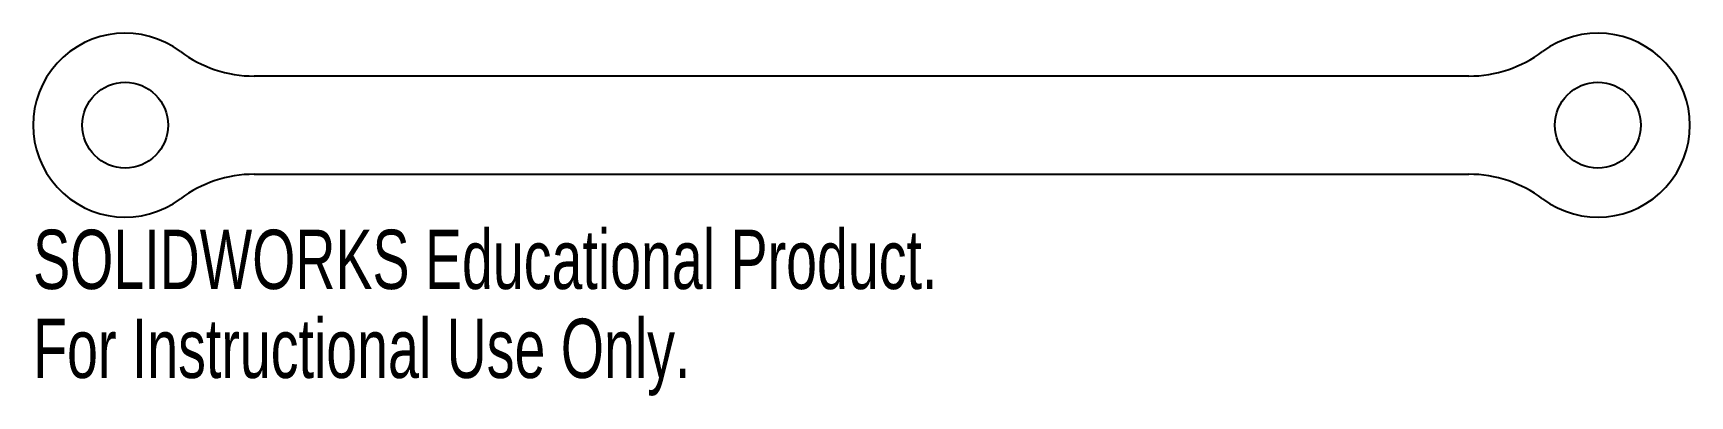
# Model space of a CAD drawing. Header units: millimetres. Extents: x -128 to 8, y -22 to 8.
import ezdxf

# ---------------------------------------------------------------- set-up
doc = ezdxf.new("R2010")
doc.units = ezdxf.units.MM
doc.styles.add('SLDTEXTSTYLE0', font='TXT', dxfattribs={"width": 0.7})

msp = doc.modelspace()

# ---------------------------------------------------------------- linework, layer by layer
at = {"color": 7, "linetype": 'Continuous', "lineweight": 25}
for p, q in [((-10.5, 4), (-109.5, 4)), ((-109.5, -4), (-10.5, -4))]:
    msp.add_line(p, q, dxfattribs=at)
for centre in [(-120, 0), (0, 0)]:
    msp.add_circle(centre, 3.5, dxfattribs=at)
for centre, radius, start, end in [((-120, 0), 7.5, 53.1301, 306.8699), ((0, 0), 7.5, 233.1301, 126.8699), ((-109.5, 14), 10, 233.1301, 270), ((-10.5, 14), 10, 270, 306.8699), ((-109.5, -14), 10, 90, 126.8699), ((-10.5, -14), 10, 53.1301, 90)]:
    msp.add_arc(centre, radius, start, end, dxfattribs=at)

# ---------------------------------------------------------------- texts
at = {"color": 7, "linetype": 'Continuous', "char_height": 4.8336, "attachment_point": 1, "style": 'SLDTEXTSTYLE0'}
for s, insert in [('SOLIDWORKS Educational Product.', (-127.5, -8.52)), ('For Instructional Use Only.', (-127.5, -15.77))]:
    msp.add_mtext(s, dxfattribs=dict(at, insert=insert))

doc.saveas('drawing.dxf')
